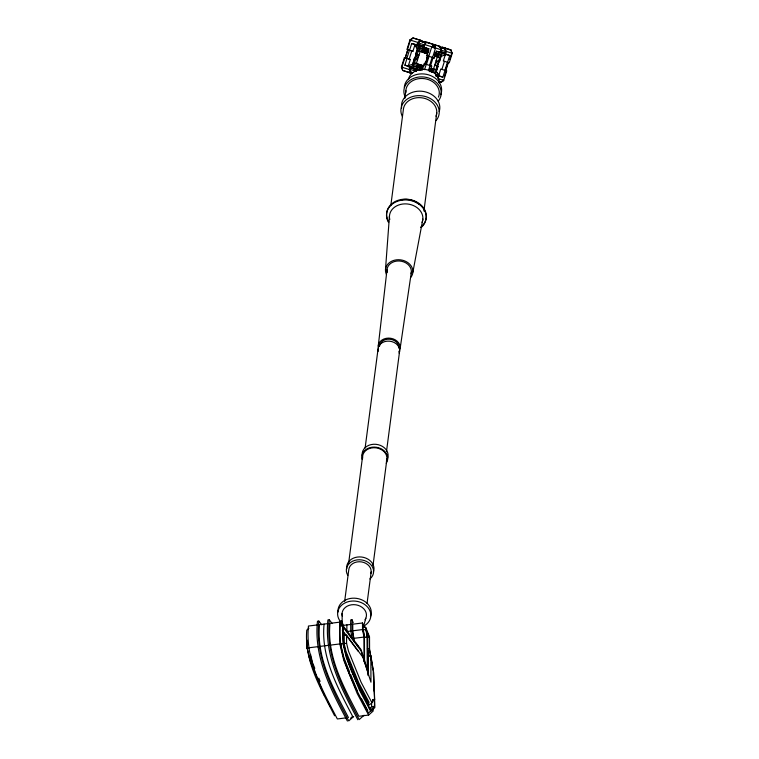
<?xml version="1.0" encoding="UTF-8"?>
<svg xmlns="http://www.w3.org/2000/svg" width="759" height="759" viewBox="0 0 759 759"><rect width="100%" height="100%" fill="white"/><g stroke="black" fill="none" stroke-linecap="round" stroke-linejoin="round"><path stroke-width="1.14" d="M385.477 269.663L389.452 215.983M378.257 346.066L386.995 269.796M390.8 205.661L403.342 109.751A16.783 13.586 7.4 0 1 423.18 98.025A16.783 13.586 7.4 0 1 435.951 116.25M404.813 98.499L405.847 90.596M348.609 563.396L362.574 456.567M344.652 601.384L348.77 569.857A11.252 9.108 7.4 0 1 361.588 561.916A11.252 9.108 7.4 0 1 370.885 573.472M365.117 448.019L378.067 348.941M386.54 451.15L399.642 350.905M367.052 603.424L371.17 571.906M372.992 565.616L386.957 458.787M423.92 211.04L436.767 112.797M427.023 50.72L427.317 48.529L424.072 47.523L423.361 49.781M428.313 50.834L428.607 48.642M400.202 348.068L411.378 272.026M412.887 272.158L422.877 219.038M365.847 618.224L363.599 626.147A16.707 13.52 7.4 0 0 368.03 607.579A16.707 13.52 7.4 0 0 344.89 602.969A16.707 13.52 7.4 0 0 340.487 621.602M408.522 72.323L410.657 72.987L402.697 70.454L401.407 67.077L404.395 57.599L407.004 58.396L404.87 65.16L408.2 66.232L410.334 59.468L406.862 58.358L409.424 50.227L412.896 51.337L415.031 44.563L411.701 43.5L409.566 50.265L406.957 49.477L409.945 39.99L412.934 37.95L422.08 40.815L412.934 37.95L410.42 40.123L407.431 49.601M404.87 57.731L401.881 67.209L402.697 70.454L411.833 73.31L410.173 72.779L409.357 69.534L410.211 66.83L413.541 67.893L404.87 65.16M409.196 59.107L411.757 50.976M420.41 40.274L417.896 42.447L417.042 45.16L428.351 48.851M411.596 72.342L410.638 72.029L409.964 69.354L410.458 67.798L417.061 69.875M420.125 45.255L417.792 44.506L418.285 42.95L420.363 41.157L425.704 42.817M423.209 48.984L421.311 51.735L423.19 52.333L424.148 49.288L419.006 47.675L417.327 48.832L415.638 54.164L417.108 54.61L418.313 50.796L420.182 51.403L416.34 63.595L414.471 62.997L415.666 59.183L414.205 58.737L412.792 64.23L407.403 65.976M419.347 64.534L418.389 67.579L413.238 65.967L412.782 64.145L414.471 58.813M415.904 54.24L417.592 48.899L419.006 47.675L424.148 49.288M416.9 59.581L418.342 55.009M417.45 67.276L417.478 63.927L420.562 64.951M421.321 67.978L421.862 68.158L417.716 66.858L417.336 65.359L417.611 64.477L421.624 65.739M423.057 51.792L421.738 51.365L423.19 49.477L426.795 50.606L425.628 51.612L422.013 50.492M415.771 71.526L416.625 68.822L420.894 70.151M434.3 44.591L431.786 46.764L428.797 56.251L432.592 57.447L435.581 47.969L434.3 44.591L426.824 42.267L424.3 44.439L423.446 47.153L426.776 48.225M417.251 69.192L417.962 66.934M418.247 67.029L419.091 64.506L420.695 65.008M419.034 65.957L419.31 65.075L420.989 65.597L417.611 64.477M423.161 69.06L421.055 68.405L421.084 65.056L422.953 65.654L421.995 68.699M424.926 52.855L426.824 50.113L428.93 50.768M421.217 65.597L420.941 66.479L417.336 65.359M421.966 70.483L424.101 63.709L426.473 64.449L429.025 56.327L426.662 55.587L428.788 48.813M424.385 65.037L425.287 62.172M427.63 54.743L426.729 57.599L427.934 57.978M425.239 64.069L427.801 55.948M425.932 62.38L427.374 57.807M424.575 69.638L426.235 64.373L430.04 65.578L428.38 70.843M429.926 71.754L431.7 66.109L429.566 65.445L432.165 57.314L434.262 57.988L436.397 51.214L449.707 55.492L447.582 62.266L443.303 60.938L446.406 51.451L445.116 48.073L442.981 47.409M430.562 65.748L433.123 57.627M430.201 68.433L429.926 69.316L432.734 70.217L433.019 69.344L431.14 68.737M434.546 55.891L435.03 54.373M439.442 61.669L440.856 56.261L440.4 54.43L435.258 52.817L440.4 54.43L441.121 56.327L439.442 61.669L438.427 61.346L435.865 69.752L431.112 68.244L430.154 71.299L431.719 71.801M438.503 61.365L439.708 57.551L434.954 56.052L435.913 53.007M436.823 53.785L436.131 53.576L435.457 55.711L437.146 56.232L436.823 53.785L434.954 53.187M434.66 65.189L438 66.242L436.321 71.574L434.632 72.722L431.359 71.669L433.038 70.521L437.839 55.274L437.118 53.377M436.738 60.815L435.296 65.388L436.985 65.919M433.825 44.468L440.125 46.47L441.406 49.838L440.552 52.551L436.283 51.223M437.592 65.113L438.968 61.517L437.526 66.09M436.055 71.498L438 66.242M442.174 52.219L445.163 53.149L445.656 51.584L444.603 48.804L439.376 47.134M441.89 69.42L444.442 61.299M442.886 77.162L435.524 74.828L442.886 77.162L445.021 70.388L440.742 69.06L437.867 78.538L443.702 80.407L446.681 70.929L444.878 70.35L447.44 62.229L449.243 62.798L452.231 53.32L450.95 49.952L441.804 47.086L450.95 49.952L451.757 53.196L449.764 59.515M445.77 69.543L448.009 62.428M445.837 70.663L448.398 62.532M444.556 76.061L446.216 70.796L446.681 70.929M431.852 47.172L434.243 44.866L435.106 48.196L431.852 47.172L433.294 45.929M420.477 70.189L413.086 67.855L420.495 70.198L421.52 68.206M434.243 44.866L435.106 48.196M308.875 628.262L306.769 630.122C304.074 661.127 321.114 689.115 334.596 715.775M350.677 718.137L352.309 716.686M353.675 716.515L348.761 720.879C332.433 690.14 314.957 657.019 318.837 621.071L317.48 621.241C313.6 657.19 331.066 690.311 347.394 721.05M369.253 708.821L371.616 706.714L371.597 702.094L374.661 699.381L373.551 671.933L370.847 655.7L368.39 656.013L368.466 675.586M364.111 715.215L359.197 719.579C342.869 688.84 325.402 655.719 329.283 619.771L327.916 619.942C324.036 655.89 341.512 689.011 357.84 719.75M374.491 699.418L374.519 706.354L370.572 709.855C357.688 684.049 340.81 657.133 343.191 627.181L361.085 650.89L367.584 671.165L367.451 637.218L365.961 629.258L369.225 637.304L369.272 648.689L371.16 660.055M372.716 709.219L368.438 713.024C354.368 685.491 337.176 656.431 340.165 624.372L342.888 625.634L361.047 649.609L367.28 669.03L367.147 637.086L365.658 627.342L362.935 625.729L362.954 629.771L364.434 637.256L364.529 661.44M344.605 628.537L339.728 622.152L329.985 623.357C326.626 656.914 343.96 687.521 358.884 716.278L368.627 715.073L373.153 711.05L373.143 708.745M430.429 71.412L431.843 70.189M411.985 38.681L410.771 39.724M432.734 70.217L430.657 70.948L431.33 68.813L433.019 69.344M441.662 81.725L443.095 80.739L440.704 82.456L438.569 81.792M450.239 50.53L451.045 50.265M440.457 54.61L443.692 53.566M402.706 67.096L401.492 67.247M437.839 55.274L441.121 56.327L446.463 54.487M408.873 67.19L413.181 65.786M308.96 647.806L306.845 648.091M343.647 626.118L341.607 621.071L340.241 621.241L340.25 623.386M352.043 619.771L350.686 619.942L350.724 630.663L352.204 638.148L353.571 637.987L352.091 630.492L352.043 619.771L353.239 622.722M317.101 624.961L308.439 626.042C305.08 659.59 322.414 690.206 337.338 718.963L346 717.881M328.628 623.528L319.548 624.657C316.18 658.214 333.514 688.821 348.447 717.578M342.309 625.492L351.389 624.363M364.273 627.38L362.498 622.987L352.755 624.192L352.783 630.795L354.273 641.82M350.724 630.663L352.091 630.492M351.417 630.957L346.882 631.526L346.854 624.932M352.783 630.795L362.527 629.581L362.498 622.987M365.667 629.6L362.954 629.771M370.847 655.7L370.952 682.189L363.011 657.427L346.55 635.16L344.093 635.473L344.121 643.594L346 651.383L358.637 682.569L369.14 702.407M354.263 638.281L364.007 637.076L362.527 629.581M367.147 637.086L364.434 637.256M367.29 637.551L369.225 637.304M317.585 646.659L318.941 646.488M328.021 645.359L329.387 645.188M308.524 647.835L318.277 646.621M319.634 646.45L328.713 645.321M330.07 645.15L339.814 643.945L339.728 622.152M342.888 625.634L342.964 643.604L340.25 643.917M344.121 643.594L346.578 643.29L346.55 635.16M367.337 648.926L369.272 648.689M373.02 699.58L374.661 699.381M371.616 706.714L374.519 706.354M409.945 39.99L411.027 40.692M451.757 53.196L452.231 53.32L446.406 51.451M417.327 48.832L421.795 50.208M401.407 67.077L409.357 69.534M443.123 80.388L443.702 80.407L440.704 82.456L438.768 81.83M425.894 42.096L423.759 41.432L430.049 43.434M437.99 45.806L440.125 46.47M429.585 43.301L437.061 45.625M439.803 47.371L442.051 48.064M443.37 48.424L444.603 48.804M410.42 40.123L417.896 42.447M424.3 44.439L441.406 49.838M418.285 42.95L424.698 44.942M417.792 44.506L424.395 46.584M420.809 45.568L423.797 46.498L419.803 45.217M411.701 43.5L428.92 48.889M441.273 52.826L445.552 54.155M440.097 52.504L443.303 53.5M445.438 54.164L449.707 55.492M426.302 50.009L425.097 49.639L427.858 50.511M422.981 49.449L422.289 49.24L425.79 50.36L425.097 50.141M425.401 51.327L428.56 52.314M421.738 51.365L426.662 52.912M418.313 50.796L427.934 53.794M423.731 52.561L425.334 53.064M410.761 50.673L412.896 51.337M436.102 60.616L438.74 61.46M415.941 59.287L417.545 59.79L415.59 59.164L417.033 54.591L418.987 55.217M408.2 58.804L410.334 59.468M414.471 62.997L424.091 65.986M412.782 64.145L416.995 65.454M420.6 66.574L422.706 67.228M419.623 67.523L420.315 67.731L417.507 66.83M416.52 67.029L417.725 67.399M420.533 68.301L419.329 67.93L422.611 68.984M429.49 71.109L434.632 72.722M409.964 69.354L416.378 71.355M410.638 72.029L412.773 72.693M432.089 46.726L435.334 47.751M426.824 42.267L428.484 42.808M420.363 41.157L421.321 41.46M421.995 41.745L424.993 42.713L421.767 41.679M440.666 49.98L445.656 51.584M440.173 51.536L445.163 53.149M426.824 50.113L427.753 50.407M434.613 54.449L437.421 55.35M434.338 55.322L437.146 56.232M434.954 56.052L439.708 57.551M423.465 52.456L426.795 53.462M432.165 57.314L434.262 57.988M415.638 54.164L416.577 54.468M414.205 58.737L415.135 59.041M429.603 65.445L431.7 66.109M404.395 57.599L406.065 58.139M431.112 68.244L435.865 69.752M433.038 70.521L436.321 71.574L438.73 75.188M429.917 70.748L430.457 70.919M413.238 65.967L418.389 67.579M416.625 68.822L419.955 69.894M410.458 67.798L412.792 68.547M413.465 68.832L416.463 69.79M329.283 619.771L332.157 623.519M318.837 621.071L321.721 624.818M346 630.368L347.394 632.19M348.789 634.012L354.368 641.317M355.762 643.139L358.552 646.791M340.165 624.372L341.588 626.241M416.122 44.174L418.854 47.789M443.019 79.828L443.531 80.501M436.226 71.621L439.641 76.156M414.224 44.307L417.64 48.842L413.997 44.25M410.107 39.904L410.619 40.578M434.784 72.608L436.833 75.331M440.467 81.574L440.97 82.247M342.347 630.283L358.182 651.25M345.658 635.53L343.542 632.683L343.59 643.623L345.895 653.195L358.684 684.77L369.386 704.969L372.745 701.98L372.735 699.665M371.597 702.094L361.094 682.265L348.466 651.08L346.578 643.29M361.369 698.517L367.764 710.585M368.627 715.073L357.176 693.451L343.789 660.406L339.814 643.945M352.982 717.018C338.059 688.261 320.725 657.645 324.084 624.097M323.381 693.432L324.482 695.529M327.812 701.8L330.582 707.027M365.658 627.342L369.519 636.886L369.576 648.926L373.523 672.635L374.832 707.635L370.715 711.287L359.519 690.168L346.351 657.645L342.964 643.604M362.935 625.729L363.751 627.731M349.643 672.038L343.931 657.949L340.544 643.907M350.525 674.21L357.109 690.472M312.585 662.844L314.795 668.309M318.771 678.129L320.099 681.402M308.856 656.004L310.165 659.229M310.289 661.127L322.945 692.36M310.516 654.258L312.328 661.772M307.139 648.072L310.033 660.036M363.257 629.894L364.737 637.389M371.54 662.322L371.919 664.599M372.299 666.876L372.678 669.144M368.95 656.601L367.83 649.837L367.925 675.216M373.248 672.559L373.494 677.237M373.798 683.081L374.234 691.278M342.062 613.481L342.262 624.761M364.007 637.076L364.102 661.791M353.571 637.987L353.58 641.526M341.607 621.071L341.616 625.359M306.949 640.084L306.978 648.214M405.866 92.38A16.783 13.586 7.4 0 1 424.604 78.689A16.783 13.586 7.4 0 1 438.455 97.105M386.435 274.473A13.766 11.138 7.4 0 1 400.562 259.853A13.766 11.138 7.4 0 1 410.657 277.547M401.236 199.921A16.783 13.586 7.4 0 1 415.932 202.046M416.824 202.596A16.783 13.586 7.4 0 1 419.243 204.522M389.775 219.55A16.783 13.586 7.4 0 1 407.118 203.953A16.783 13.586 7.4 0 1 422.061 222.491M408.465 79.534A15.616 12.637 7.4 0 1 425.438 69.505A15.616 12.637 7.4 0 1 439.423 83.462M388.617 222.577A19.914 16.11 7.4 0 1 395.183 202.245A19.914 16.11 7.4 0 1 421.169 206.012A19.914 16.11 7.4 0 1 421.387 227.33M388.722 221.799A19.914 16.11 7.4 0 1 395.648 201.287A19.914 16.11 7.4 0 1 421.833 205.793A19.914 16.11 7.4 0 1 420.6 227.292M404.281 87.418A18.757 15.18 7.4 0 1 426.444 74.325A18.757 15.18 7.4 0 1 440.704 94.685M405.344 97.294A18.757 15.18 7.4 0 1 424.234 77.038A18.757 15.18 7.4 0 1 438.19 101.165M401.644 108.11A19.241 15.569 7.4 0 1 421.738 91.251A19.241 15.569 7.4 0 1 439.214 111.535M402.393 116.582A19.241 15.569 7.4 0 1 421.776 95.795A19.241 15.569 7.4 0 1 436.093 120.558M387.232 272.396A12.248 9.914 7.4 0 1 399.348 260.982A12.248 9.914 7.4 0 1 411.065 273.724M378.466 348.409A11.024 8.918 7.4 0 1 390.809 338.286A11.024 8.918 7.4 0 1 398.902 351.74M362.641 458.303A12.248 9.914 7.4 0 1 375.999 447.848A12.248 9.914 7.4 0 1 386.359 461.311M342.3 616.08A12.248 9.914 7.4 0 1 356.018 604.838A12.248 9.914 7.4 0 1 365.013 619.78M379.528 346.189A9.744 7.884 7.4 0 1 389.784 339.207A9.744 7.884 7.4 0 1 398.921 347.954M378.276 351.237A10.835 8.766 7.4 0 1 389.471 341.171A10.835 8.766 7.4 0 1 399.12 353.134M362.052 459.261A13.017 10.541 7.4 0 1 376.635 447.307A13.017 10.541 7.4 0 1 386.198 463.199M362.432 456.406A13.017 10.541 7.4 0 1 375.885 444.309A13.017 10.541 7.4 0 1 387.469 458.692M346.787 568.728A13.69 11.072 7.4 0 1 361.711 557.04A13.69 11.072 7.4 0 1 373.305 572.096M347.783 575.331A13.69 11.072 7.4 0 1 352.461 561.271A13.69 11.072 7.4 0 1 370.42 564.203A13.69 11.072 7.4 0 1 369.908 578.946M338.021 612.001A16.707 13.52 7.4 0 1 356.664 598.377A16.707 13.52 7.4 0 1 370.449 616.697M407.801 49.743L405.249 57.864L407.801 49.743M416.122 54.316L414.68 58.889L416.122 54.316M434.082 45.549L432.877 46.603L434.708 47.181L434.082 45.549M437.829 76.441L435.837 75.815L437.829 76.441"/></g></svg>
